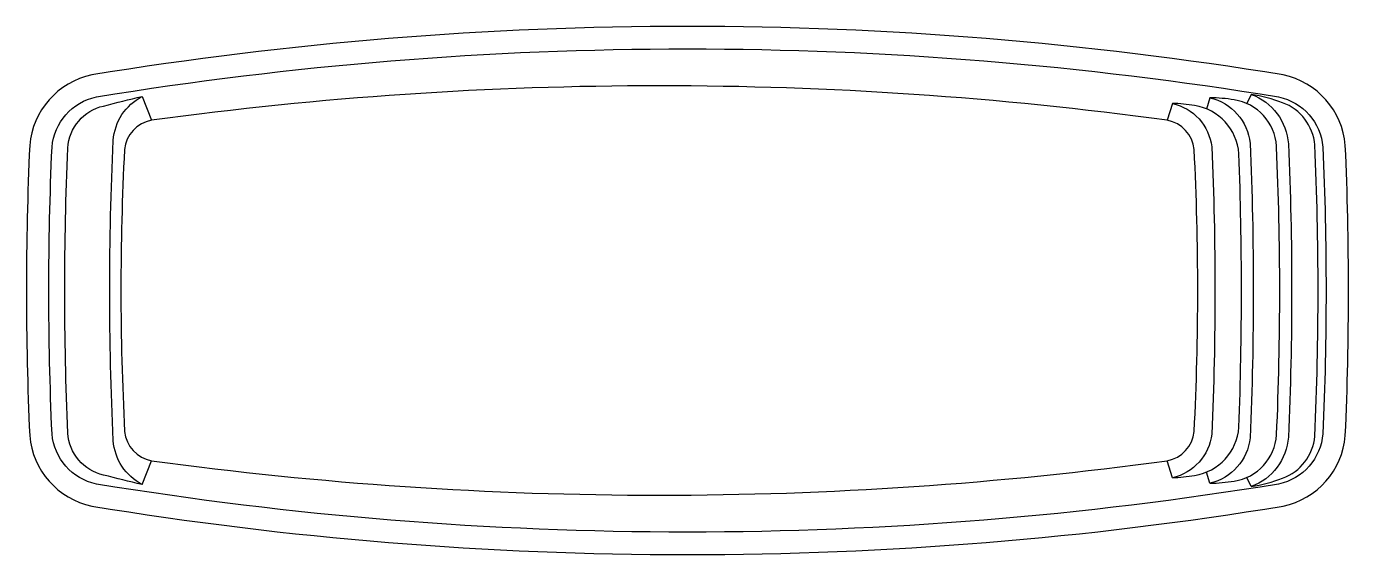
# Model space of a CAD drawing. Header units: millimetres. Extents: x 97.5 to 107.5, y 65.4 to 69.4.
import ezdxf

# ---------------------------------------------------------------- set-up
doc = ezdxf.new("R2010")
doc.units = ezdxf.units.MM
doc.header["$LTSCALE"] = 10
doc.layers.add('piscinas_igui', color=3, linetype='Continuous')

msp = doc.modelspace()

# ---------------------------------------------------------------- linework, layer by layer
at = {"layer": 'piscinas_igui', "color": 2}
for p, q in [((98.328, 68.841), (98.4, 68.66)), ((106.405, 68.831), (106.378, 68.745)), ((106.717, 68.856), (106.683, 68.787)), ((98.328, 65.901), (98.4, 66.082)), ((106.405, 65.911), (106.379, 65.996)), ((106.717, 65.886), (106.684, 65.955))]:
    msp.add_line(p, q, dxfattribs=at)
at = {"layer": 'piscinas_igui', "color": 1}
for p, q in [((106.121, 68.788), (106.082, 68.66)), ((106.121, 65.953), (106.082, 66.082))]:
    msp.add_line(p, q, dxfattribs=at)
at = {"layer": 'piscinas_igui'}
for points in [[(107.429, 68.47, 0.331438), (106.959, 69.003, 0.040768), (102.453, 69.371, 0.040768), (97.948, 69.003, 0.331438), (97.478, 68.47, 0.011186), (97.453, 67.371, 0.011186), (97.478, 66.272, 0.331438), (97.948, 65.738, 0.040768), (102.453, 65.371, 0.040768), (106.959, 65.738, 0.331438), (107.429, 66.272, 0.011119), (107.453, 67.371, 0.011137)], [(106.924, 68.837, -0.331438), (107.259, 68.456, -0.011064), (107.283, 67.371, -0.011068), (107.259, 66.286, -0.331438), (106.924, 65.905, -0.040677), (102.453, 65.541, -0.040677), (97.983, 65.905, -0.331438), (97.647, 66.286, -0.011064), (97.623, 67.371, -0.011068), (97.647, 68.456, -0.331438), (97.983, 68.837, -0.040677), (102.453, 69.201, -0.040677)]]:
    msp.add_lwpolyline(points, format="xyb", close=True, dxfattribs=at)
at = {"layer": 'piscinas_igui', "color": 1}
msp.add_lwpolyline([(106.286, 68.438, 0.335782), (106.082, 68.66, 0.067956), (98.4, 68.66, 0.33582), (98.195, 68.438, 0.012755), (98.168, 67.371, 0.012752), (98.196, 66.304, 0.335783), (98.4, 66.082, 0.067955), (106.082, 66.082, 0.33582), (106.286, 66.304, 0.012755), (106.313, 67.371, 0.012752)], format="xyb", close=True, dxfattribs=at)
at = {"layer": 'piscinas_igui', "color": 2}
for points in [[(98.328, 65.901, -0.004403), (98.037, 65.973, 0.000089), (98.037, 65.973, -0.336631), (97.767, 66.291, -0.011014), (97.743, 67.371, -0.011017), (97.767, 68.45, -0.33664), (98.037, 68.768, -0.004404), (98.328, 68.841, -0.004448)], [(98.328, 65.901, -0.257534), (98.11, 66.234, -0.011498), (98.083, 67.371, -0.011501), (98.11, 68.508, -0.257534), (98.328, 68.841)]]:
    msp.add_lwpolyline(points, format="xyb", dxfattribs=at)
for points in [[(106.909, 66.278, 0.011283), (106.933, 67.371, 0.011064), (106.909, 68.456, 0.004578), (106.909, 68.464, 0.350973), (106.588, 68.815, 0.033414), (106.405, 68.831, -0.320425), (106.708, 68.485, -0.011313), (106.733, 67.371, -0.011316), (106.708, 66.256, -0.320425), (106.405, 65.911, 0.033414), (106.588, 65.927, 0.350831)], [(106.717, 68.856, -0.295006), (106.998, 68.481, -0.011277), (107.023, 67.371, -0.01128), (106.998, 66.261, -0.295006), (106.717, 65.886, 0.048997), (106.955, 65.949, 0.290223), (107.198, 66.268, 0.011634), (107.223, 67.371, 0.011631), (107.198, 68.473, 0.290223), (106.955, 68.793, 0.048997)]]:
    msp.add_lwpolyline(points, format="xyb", close=True, dxfattribs=at)
at = {"layer": 'piscinas_igui', "color": 1}
msp.add_lwpolyline([(106.624, 66.336, 0.009347), (106.643, 67.371, 0.009342), (106.624, 68.406, 0.347745), (106.289, 68.772, 0.030596), (106.121, 68.788, -0.316302), (106.419, 68.458, -0.011082), (106.443, 67.371, -0.011085), (106.419, 66.284, -0.3163), (106.121, 65.953, 0.030596), (106.289, 65.97, 0.347892), (106.624, 66.336)], format="xyb", dxfattribs=at)

doc.saveas('drawing.dxf')
